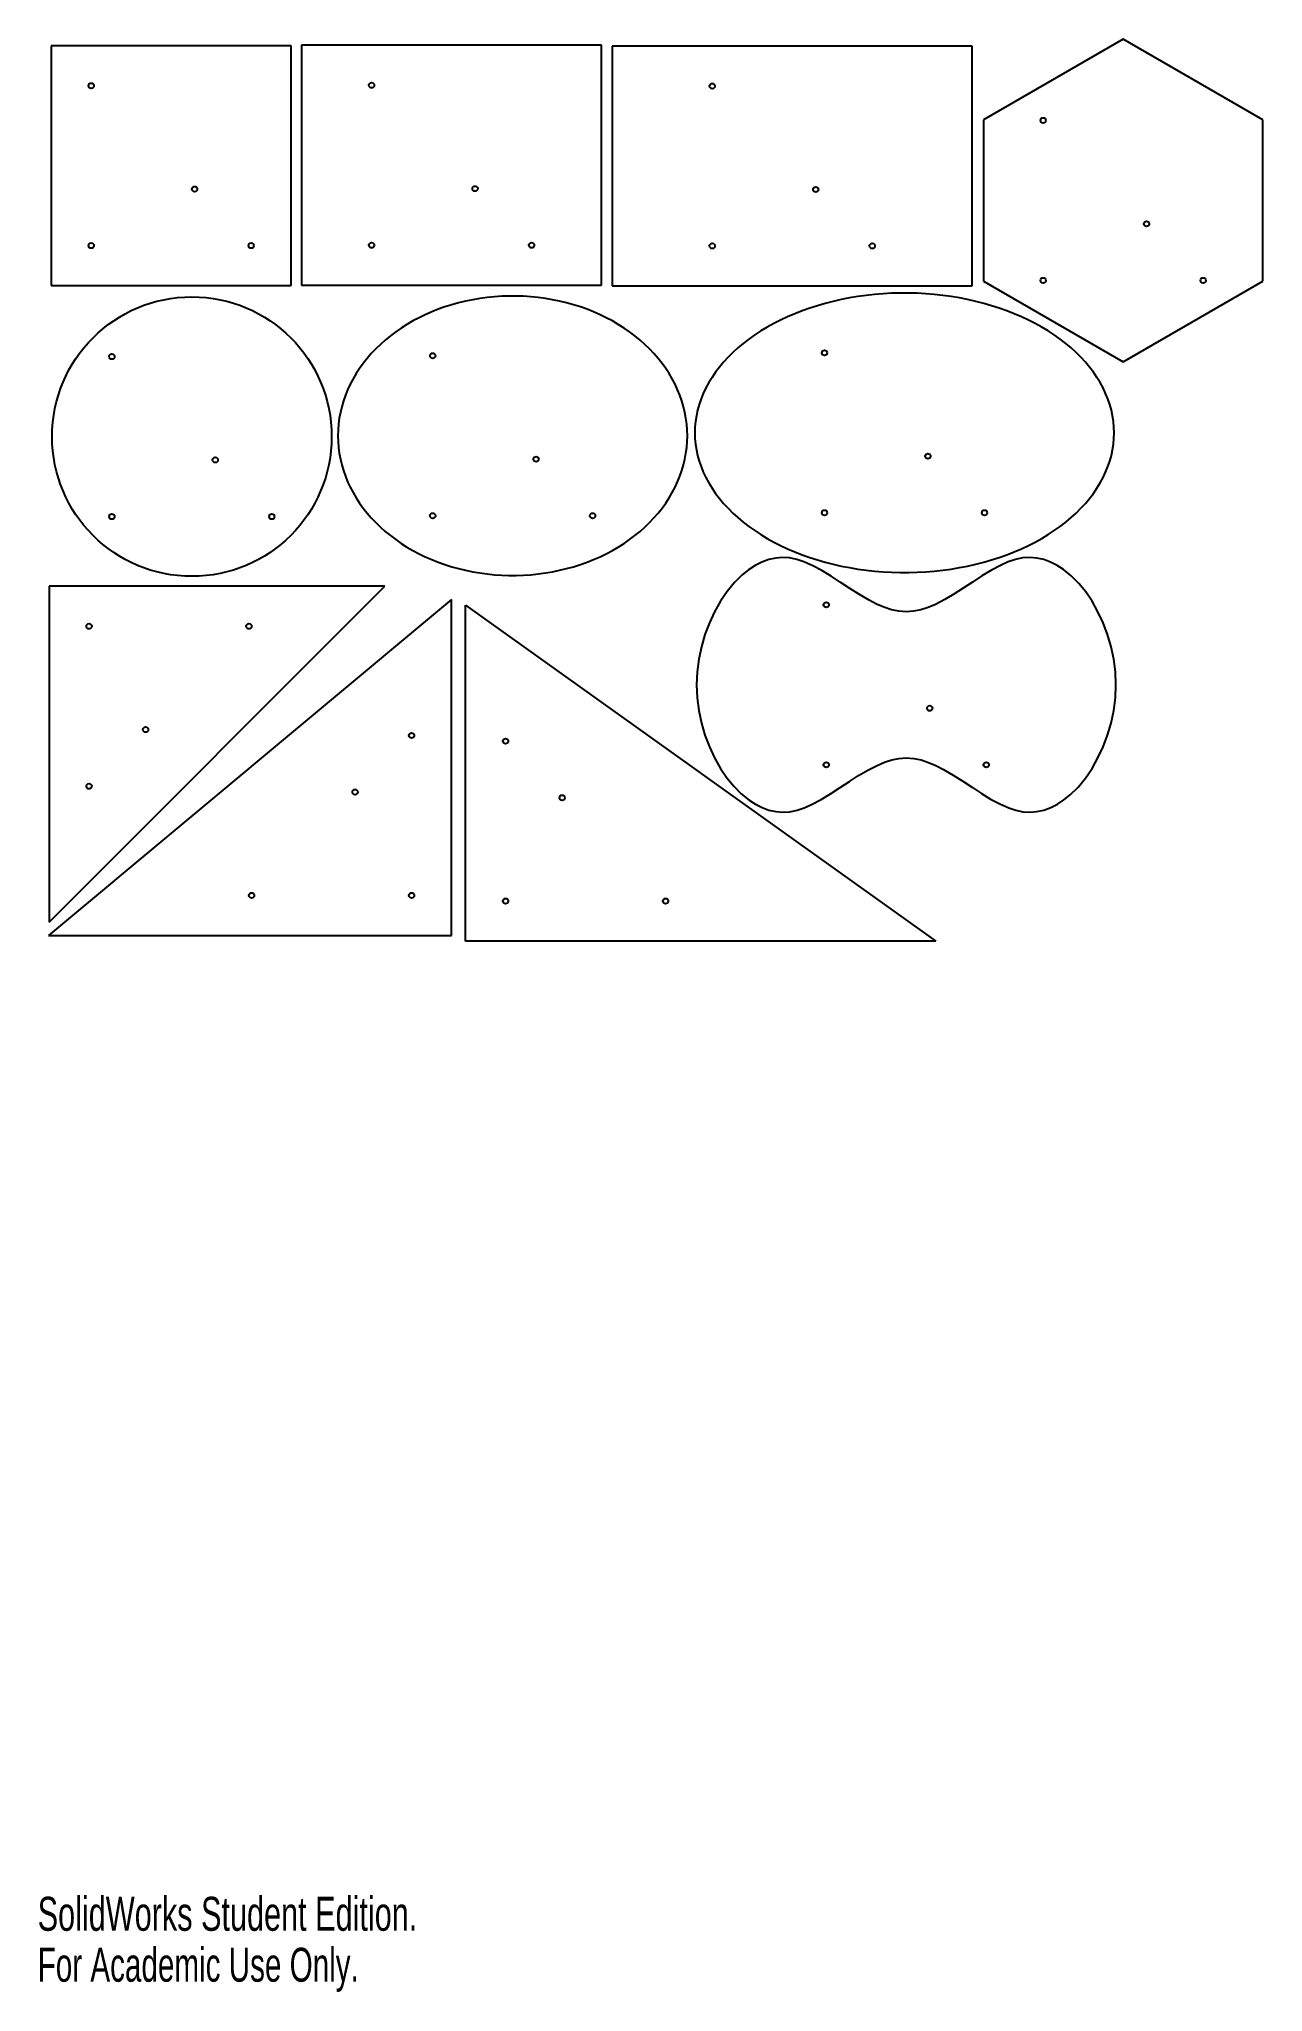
# Model space of a CAD drawing. Extents: x 1 to 460, y 0 to 733.
import ezdxf
from ezdxf.enums import TextEntityAlignment as Align

# ---------------------------------------------------------------- set-up
doc = ezdxf.new("R2010")
doc.units = 0
doc.layers.get('0').update_dxf_attribs({"linetype": 'CONTINUOUS'})

msp = doc.modelspace()

# ---------------------------------------------------------------- linework, layer by layer
at = {"color": 7, "linetype": 'CONTINUOUS'}
for p, q in [((5.08, 730.19), (5.08, 640.19)), ((95.08, 730.19), (5.08, 730.19)), ((95.08, 640.19), (95.08, 730.19)), ((99.01, 730.34), (99.01, 640.34)), ((211.51, 730.34), (99.01, 730.34)), ((211.51, 640.34), (211.51, 730.34)), ((215.53, 730.05), (215.53, 640.05)), ((350.53, 730.05), (215.53, 730.05)), ((350.53, 640.05), (350.53, 730.05)), ((407.13, 732.69), (354.7, 702.42)), ((459.56, 702.42), (407.13, 732.69)), ((354.7, 702.42), (354.7, 641.89)), ((459.56, 641.89), (459.56, 702.42)), ((5.08, 640.19), (95.08, 640.19)), ((99.01, 640.34), (211.51, 640.34)), ((215.53, 640.05), (350.53, 640.05)), ((354.7, 641.89), (407.13, 611.62)), ((407.13, 611.62), (459.56, 641.89)), ((155.24, 522.4), (4.04, 396.4)), ((130.25, 527.36), (4.25, 527.36)), ((4.25, 401.36), (130.25, 527.36)), ((4.25, 527.36), (4.25, 401.36)), ((155.24, 396.4), (155.24, 522.4)), ((160.51, 394.25), (160.51, 520.25)), ((160.51, 520.25), (336.91, 394.25)), ((4.04, 396.4), (155.24, 396.4)), ((336.91, 394.25), (160.51, 394.25))]:
    msp.add_line(p, q, dxfattribs=at)
at = {"color": 7, "linetype": 'CONTINUOUS', "flags": 128}
for points in [[(243.68, 583.86), (243.62, 586.06), (243.45, 588.25), (243.16, 590.44), (242.76, 592.61), (242.25, 594.76), (241.62, 596.9), (240.88, 599.02), (240.03, 601.11), (239.08, 603.16), (238.01, 605.19), (236.84, 607.18), (235.57, 609.12), (234.2, 611.02), (232.73, 612.88), (231.16, 614.68), (229.5, 616.43), (227.75, 618.12), (225.92, 619.75), (224, 621.32), (222, 622.83), (219.92, 624.26), (217.77, 625.62), (215.55, 626.91), (213.26, 628.13), (210.91, 629.27), (208.51, 630.33), (206.05, 631.3), (203.54, 632.19), (200.99, 633), (198.4, 633.73), (195.77, 634.36), (193.11, 634.91), (190.42, 635.36), (187.72, 635.73), (185, 636), (182.26, 636.19), (179.52, 636.28), (176.77, 636.28), (174.03, 636.19), (171.3, 636), (168.57, 635.73), (165.87, 635.36), (163.18, 634.91), (160.52, 634.36), (157.89, 633.73), (155.3, 633), (152.75, 632.19), (150.24, 631.3), (147.78, 630.33), (145.38, 629.27), (143.03, 628.13), (140.74, 626.91), (138.52, 625.62), (136.37, 624.26), (134.3, 622.83), (132.29, 621.32), (130.37, 619.75), (128.54, 618.12), (126.79, 616.43), (125.13, 614.68), (123.56, 612.88), (122.09, 611.02), (120.72, 609.12), (119.45, 607.18), (118.28, 605.19), (117.21, 603.16), (116.26, 601.11), (115.41, 599.02), (114.67, 596.9), (114.04, 594.76), (113.53, 592.61), (113.13, 590.44), (112.84, 588.25), (112.67, 586.06), (112.61, 583.86), (112.67, 581.67), (112.84, 579.48), (113.13, 577.29), (113.53, 575.12), (114.04, 572.96), (114.67, 570.83), (115.41, 568.71), (116.26, 566.62), (117.21, 564.57), (118.28, 562.54), (119.45, 560.55), (120.72, 558.61), (122.09, 556.71), (123.56, 554.85), (125.13, 553.05), (126.79, 551.3), (128.54, 549.61), (130.37, 547.98), (132.29, 546.41), (134.3, 544.9), (136.37, 543.47), (138.52, 542.11), (140.74, 540.81), (143.03, 539.6), (145.38, 538.46), (147.78, 537.4), (150.24, 536.43), (152.75, 535.53), (155.3, 534.73), (157.89, 534), (160.52, 533.37), (163.18, 532.82), (165.87, 532.37), (168.57, 532), (171.3, 531.73), (174.03, 531.54), (176.77, 531.45), (179.52, 531.45), (182.26, 531.54), (185, 531.73), (187.72, 532), (190.42, 532.37), (193.11, 532.82), (195.77, 533.37), (198.4, 534), (200.99, 534.73), (203.54, 535.53), (206.05, 536.43), (208.51, 537.4), (210.91, 538.46), (213.26, 539.6), (215.55, 540.81), (217.77, 542.11), (219.92, 543.47), (222, 544.9), (224, 546.41), (225.92, 547.98), (227.75, 549.61), (229.5, 551.3), (231.16, 553.05), (232.73, 554.85), (234.2, 556.71), (235.57, 558.61), (236.84, 560.55), (238.01, 562.54), (239.08, 564.57), (240.03, 566.62), (240.88, 568.71), (241.62, 570.83), (242.25, 572.96), (242.76, 575.12), (243.16, 577.29), (243.45, 579.48), (243.62, 581.67), (243.68, 583.86)], [(246.47, 584.97), (246.54, 582.83), (246.73, 580.7), (247.06, 578.57), (247.52, 576.45), (248.1, 574.35), (248.82, 572.26), (249.66, 570.2), (250.62, 568.16), (251.71, 566.15), (252.93, 564.17), (254.26, 562.22), (255.71, 560.32), (257.28, 558.45), (258.96, 556.63), (260.74, 554.85), (262.64, 553.13), (264.64, 551.45), (266.74, 549.84), (268.94, 548.28), (271.23, 546.78), (273.61, 545.35), (276.08, 543.98), (278.63, 542.68), (281.25, 541.45), (283.95, 540.3), (286.72, 539.21), (289.55, 538.21), (292.44, 537.28), (295.39, 536.43), (298.38, 535.66), (301.42, 534.98), (304.5, 534.38), (307.61, 533.86), (310.75, 533.42), (313.92, 533.08), (317.1, 532.82), (320.3, 532.64), (323.51, 532.55), (326.72, 532.55), (329.92, 532.64), (333.12, 532.82), (336.3, 533.08), (339.47, 533.42), (342.61, 533.86), (345.72, 534.38), (348.8, 534.98), (351.84, 535.66), (354.83, 536.43), (357.78, 537.28), (360.67, 538.21), (363.5, 539.21), (366.27, 540.3), (368.97, 541.45), (371.59, 542.68), (374.14, 543.98), (376.61, 545.35), (378.99, 546.78), (381.28, 548.28), (383.48, 549.84), (385.58, 551.45), (387.58, 553.13), (389.48, 554.85), (391.27, 556.63), (392.95, 558.45), (394.51, 560.32), (395.96, 562.22), (397.3, 564.17), (398.51, 566.15), (399.6, 568.16), (400.57, 570.2), (401.41, 572.26), (402.12, 574.35), (402.71, 576.45), (403.16, 578.57), (403.49, 580.7), (403.69, 582.83), (403.75, 584.97), (403.69, 587.11), (403.49, 589.24), (403.16, 591.37), (402.71, 593.49), (402.12, 595.59), (401.41, 597.68), (400.57, 599.74), (399.6, 601.78), (398.51, 603.79), (397.3, 605.77), (395.96, 607.72), (394.51, 609.62), (392.95, 611.49), (391.27, 613.31), (389.48, 615.09), (387.58, 616.81), (385.58, 618.49), (383.48, 620.1), (381.28, 621.66), (378.99, 623.16), (376.61, 624.59), (374.14, 625.96), (371.59, 627.26), (368.97, 628.49), (366.27, 629.64), (363.5, 630.72), (360.67, 631.73), (357.78, 632.66), (354.83, 633.51), (351.84, 634.27), (348.8, 634.96), (345.72, 635.56), (342.61, 636.08), (339.47, 636.51), (336.3, 636.86), (333.12, 637.12), (329.92, 637.3), (326.72, 637.39), (323.51, 637.39), (320.3, 637.3), (317.1, 637.12), (313.92, 636.86), (310.75, 636.51), (307.61, 636.08), (304.5, 635.56), (301.42, 634.96), (298.38, 634.27), (295.39, 633.51), (292.44, 632.66), (289.55, 631.73), (286.72, 630.72), (283.95, 629.64), (281.25, 628.49), (278.63, 627.26), (276.08, 625.96), (273.61, 624.59), (271.23, 623.16), (268.94, 621.66), (266.74, 620.1), (264.64, 618.49), (262.64, 616.81), (260.74, 615.09), (258.96, 613.31), (257.28, 611.49), (255.71, 609.62), (254.26, 607.72), (252.93, 605.77), (251.71, 603.79), (250.62, 601.78), (249.66, 599.74), (248.82, 597.68), (248.1, 595.59), (247.52, 593.49), (247.06, 591.37), (246.73, 589.24), (246.54, 587.11), (246.47, 584.97)], [(325.78, 517.78), (322.99, 517.98), (320.21, 518.57), (317.42, 519.5), (314.64, 520.69), (311.86, 522.12), (308.23, 524.25), (304.6, 526.56), (300.99, 528.94), (297.56, 531.17), (294.13, 533.26), (290.73, 535.1), (287.33, 536.59), (284.68, 537.46), (282.04, 538.01), (279.42, 538.18), (276.81, 537.97), (274.19, 537.38), (271.62, 536.43), (269.1, 535.14), (266.65, 533.54), (264.29, 531.64), (261.35, 528.75), (258.61, 525.43), (256.08, 521.74), (253.87, 517.84), (251.93, 513.67), (250.27, 509.28), (248.94, 504.71), (247.96, 500.01), (247.35, 495.23), (247.14, 490.4), (247.35, 485.57), (247.96, 480.78), (248.94, 476.08), (250.27, 471.51), (251.93, 467.12), (253.87, 462.95), (256.08, 459.05), (258.49, 455.52), (261.09, 452.33), (263.88, 449.52), (266.83, 447.13), (269.23, 445.58), (271.71, 444.33), (274.24, 443.4), (276.81, 442.82), (279.47, 442.61), (282.14, 442.8), (284.83, 443.37), (287.53, 444.27), (290.24, 445.46), (293.81, 447.35), (297.39, 449.52), (300.99, 451.85), (304.44, 454.13), (307.9, 456.34), (311.37, 458.4), (314.84, 460.19), (317.57, 461.36), (320.31, 462.25), (323.04, 462.82), (325.78, 463.02), (328.57, 462.81), (331.35, 462.22), (334.14, 461.3), (336.92, 460.1), (339.7, 458.67), (343.33, 456.55), (346.96, 454.23), (350.57, 451.85), (354.01, 449.62), (357.43, 447.54), (360.84, 445.7), (364.23, 444.2), (366.88, 443.33), (369.52, 442.79), (372.14, 442.61), (374.75, 442.82), (377.37, 443.42), (379.95, 444.37), (382.46, 445.65), (384.91, 447.26), (387.27, 449.15), (390.21, 452.05), (392.96, 455.36), (395.48, 459.05), (397.69, 462.95), (399.64, 467.12), (401.29, 471.51), (402.62, 476.08), (403.6, 480.78), (404.21, 485.57), (404.42, 490.4), (404.21, 495.23), (403.6, 500.01), (402.62, 504.71), (401.29, 509.28), (399.64, 513.67), (397.69, 517.84), (395.48, 521.74), (393.08, 525.27), (390.47, 528.46), (387.68, 531.27), (384.74, 533.66), (382.33, 535.22), (379.86, 536.47), (377.33, 537.39), (374.75, 537.97), (372.1, 538.18), (369.42, 537.99), (366.73, 537.42), (364.03, 536.52), (361.32, 535.33), (357.75, 533.44), (354.17, 531.27), (350.57, 528.94), (347.12, 526.67), (343.66, 524.45), (340.2, 522.4), (336.72, 520.6), (333.99, 519.44), (331.26, 518.55), (328.52, 517.98), (325.78, 517.78)]]:
    msp.add_lwpolyline(points, dxfattribs=at)
at = {"color": 7, "linetype": 'CONTINUOUS'}
for centre, radius in [((20.08, 715.19), 1), ((125.26, 715.34), 1), ((253.03, 715.05), 1), ((377.13, 702.16), 1), ((58.86, 676.4), 1), ((164.05, 676.56), 1), ((291.82, 676.26), 1), ((415.92, 663.37), 1), ((20.08, 655.19), 1), ((80.08, 655.19), 1), ((125.26, 655.34), 1), ((185.26, 655.34), 1), ((253.03, 655.05), 1), ((313.03, 655.05), 1), ((377.13, 642.16), 1), ((437.13, 642.16), 1), ((57.83, 583.54), 52.43), ((295.11, 614.97), 1), ((27.83, 613.54), 1), ((148.15, 613.86), 1), ((66.62, 574.76), 1), ((186.93, 575.08), 1), ((333.9, 576.18), 1), ((27.83, 553.54), 1), ((87.83, 553.54), 1), ((148.15, 553.86), 1), ((208.15, 553.86), 1), ((295.11, 554.97), 1), ((355.11, 554.97), 1), ((295.78, 520.4), 1), ((19.25, 512.36), 1), ((79.25, 512.36), 1), ((334.57, 481.61), 1), ((40.47, 473.58), 1), ((140.24, 471.4), 1), ((175.51, 469.25), 1), ((295.78, 460.4), 1), ((355.78, 460.4), 1), ((19.25, 452.36), 1), ((119.03, 450.18), 1), ((196.73, 448.04), 1), ((80.24, 411.4), 1), ((140.24, 411.4), 1), ((175.51, 409.25), 1), ((235.51, 409.25), 1)]:
    msp.add_circle(centre, radius, dxfattribs=at)

# ---------------------------------------------------------------- texts
for s, width, p in [('SolidWorks Student Edition.', 0.674074, (0, 19.11)), ('For Academic Use Only.', 0.652273, (0, 0))]:
    msp.add_text(s, height=12.7432, dxfattribs=dict(at, width=width)).set_placement(p, align=Align.BOTTOM_LEFT)

doc.saveas('drawing.dxf')
